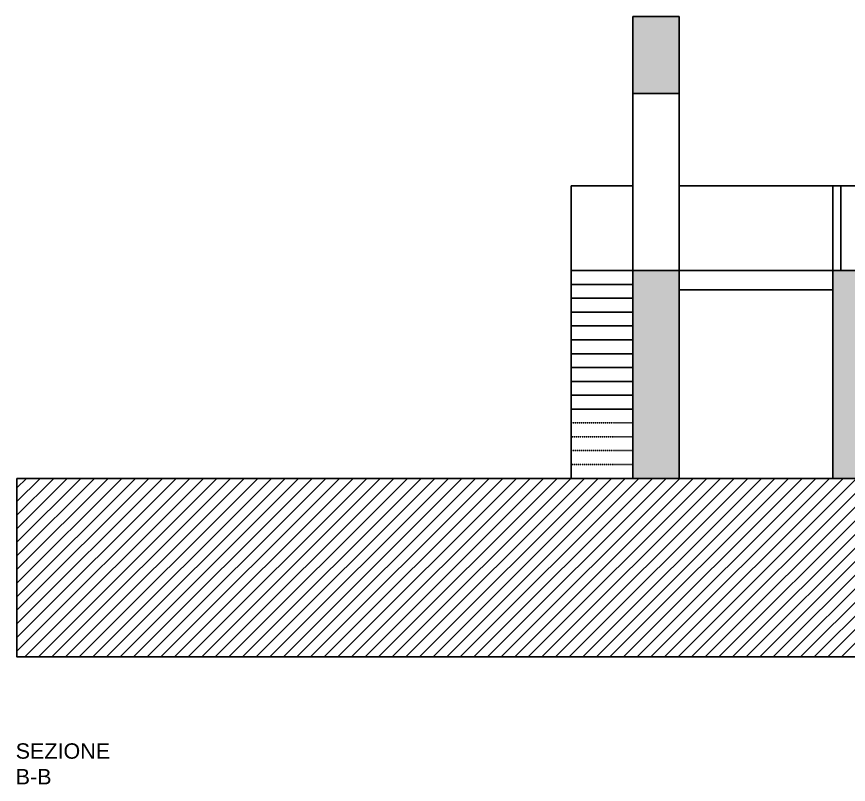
# Model space of a CAD drawing. Header units: inches. Extents: x 15 to 22798, y 21 to 21519.
# Drawn here: x 502 to 1582, y 21 to 1018 of the extents above; entities that cross this region are included whole.
import ezdxf

# ---------------------------------------------------------------- set-up
doc = ezdxf.new("R2010")
doc.units = ezdxf.units.IN
doc.header["$MEASUREMENT"] = 0
doc.linetypes.add('DASHEDX2', pattern=[1.5, 1, -0.5])
doc.styles.get("Standard").update_dxf_attribs({"font": 'Arial.ttf'})

msp = doc.modelspace()

# ---------------------------------------------------------------- hatches: boundary and pattern name
at = {"ltscale": 0.5}
h = msp.add_hatch(color=256, dxfattribs=at)
h.dxf.hatch_style = 1
h.paths.add_polyline_path([(1302.2, 508.5), (1302.2, 418.5), (1362.2, 418.5), (1362.2, 688.5), (1302.2, 688.5)])
h.paths.add_polyline_path([(1302.2, 918.5), (1362.2, 918.5), (1362.2, 1018.5), (1302.2, 1018.5)])
h = msp.add_hatch(color=256, dxfattribs=at)
h.dxf.hatch_style = 1
h.paths.add_polyline_path([(1592.2, 658.5), (2272.2, 658.5), (2272.2, 688.5), (1562.2, 688.5), (1562.2, 658.5), (1562.2, 418.5), (1592.2, 418.5)])
h = msp.add_hatch(dxfattribs=at)
h.set_pattern_fill('ANSI31', color=256, scale=100)
h.set_pattern_definition([(45, (-9490.162, 543.049), (-8.838835, 8.838835), [])])
h.paths.add_polyline_path([(2841.7, 186.5), (2841.7, 418.5), (502.2, 418.5), (502.2, 186.5)])

# ---------------------------------------------------------------- linework, layer by layer
for p, q in [((1302.2, 418.5), (1302.2, 1018.5)), ((1302.2, 1018.5), (1362.2, 1018.5)), ((1362.2, 1018.5), (1362.2, 418.5)), ((1222.2, 688.5), (1222.2, 798.5)), ((1222.2, 798.5), (1302.2, 798.5)), ((1562.2, 798.5), (1362.2, 798.5)), ((1562.2, 688.5), (1562.2, 798.5)), ((1562.2, 798.5), (1572.2, 798.5)), ((1572.2, 798.5), (1572.2, 688.5)), ((1572.2, 798.5), (2272.2, 798.5)), ((1302.2, 688.5), (1222.2, 688.5)), ((1222.2, 688.5), (1222.2, 508.5)), ((1302.2, 508.5), (1302.2, 688.5)), ((1362.2, 688.5), (1362.2, 688.5)), ((1362.2, 688.5), (1562.2, 688.5)), ((1362.2, 688.5), (1362.2, 663.5)), ((1562.2, 688.5), (1562.2, 418.5)), ((1562.2, 688.5), (2272.2, 688.5)), ((1562.2, 688.5), (1562.2, 658.5)), ((1222.2, 652.5), (1222.2, 670.5)), ((1222.2, 670.5), (1302.2, 670.5)), ((1362.2, 663.5), (1562.2, 663.5)), ((1302.2, 652.5), (1222.2, 652.5)), ((1302.2, 634.5), (1302.2, 652.5)), ((1222.2, 616.5), (1222.2, 634.5)), ((1222.2, 634.5), (1302.2, 634.5)), ((1302.2, 616.5), (1222.2, 616.5)), ((1302.2, 598.5), (1302.2, 616.5)), ((1222.2, 580.5), (1222.2, 598.5)), ((1222.2, 598.5), (1302.2, 598.5)), ((1302.2, 580.5), (1222.2, 580.5)), ((1302.2, 562.5), (1302.2, 580.5)), ((1222.2, 544.5), (1222.2, 562.5)), ((1222.2, 562.5), (1302.2, 562.5)), ((1302.2, 544.5), (1222.2, 544.5)), ((1302.2, 526.5), (1302.2, 544.5)), ((1222.2, 508.5), (1222.2, 526.5)), ((1222.2, 526.5), (1302.2, 526.5)), ((1222.2, 418.5), (1222.2, 508.5)), ((1222.2, 508.5), (1302.2, 508.5)), ((502.2, 418.5), (1302.2, 418.5)), ((1302.2, 418.5), (1222.2, 418.5))]:
    msp.add_line(p, q, dxfattribs=at)
at = {"linetype": 'DASHEDX2', "ltscale": 0.5}
for p, q in [((1362.2, 918.5), (1302.2, 918.5)), ((1302.2, 918.5), (1302.2, 688.5)), ((1362.2, 688.5), (1362.2, 918.5)), ((1302.2, 688.5), (1362.2, 688.5)), ((1222.2, 418.5), (1302.2, 418.5))]:
    msp.add_line(p, q, dxfattribs=at)
at = {"linetype": 'DASHEDX2', "ltscale": 0.1}
for p, q in [((1302.2, 490.5), (1222.2, 490.5)), ((1222.2, 472.5), (1302.2, 472.5)), ((1302.2, 454.5), (1222.2, 454.5)), ((1222.2, 436.5), (1302.2, 436.5))]:
    msp.add_line(p, q, dxfattribs=at)
msp.add_line((2841.7, 418.5), (502.2, 418.5))
at = {"ltscale": 12}
msp.add_lwpolyline([(502.2, 418.5), (2841.7, 418.5), (2841.7, 186.5), (502.2, 186.5)], close=True, dxfattribs=at)

# ---------------------------------------------------------------- texts
at = {"insert": (500.6, 74.2), "char_height": 20, "attachment_point": 1}
msp.add_mtext_dynamic_manual_height_columns('SEZIONE B-B', width=24.937, gutter_width=1, heights=[0], dxfattribs=at)

doc.saveas('drawing.dxf')
